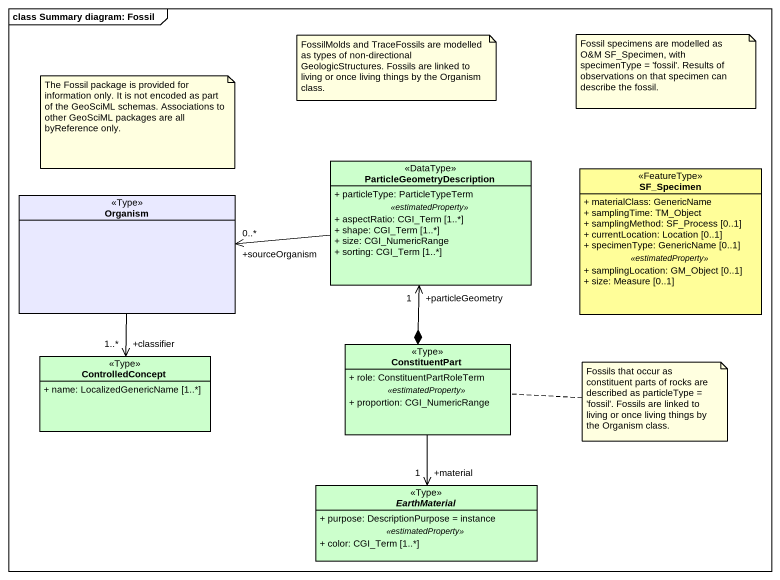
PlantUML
@startuml
mainframe class Summary diagram: Fossil
hide circle
hide empty members
skinparam classAttributeIconSize 0
class Organism <<Type>> #E9E9FF
class ParticleGeometryDescription <<DataType>> #CCFFCC {
  + particleType: ParticleTypeTerm
  .. <<estimatedProperty>> ..
  + aspectRatio: CGI_Term [1..*]
  + shape: CGI_Term [1..*]
  + size: CGI_NumericRange
  + sorting: CGI_Term [1..*]
}
class SF_Specimen <<FeatureType>> #FFFE99 {
  + materialClass: GenericName
  + samplingTime: TM_Object
  + samplingMethod: SF_Process [0..1]
  + currentLocation: Location [0..1]
  + specimenType: GenericName [0..1]
  .. <<estimatedProperty>> ..
  + samplingLocation: GM_Object [0..1]
  + size: Measure [0..1]
}
class ConstituentPart <<Type>> #CCFFCC {
  + role: ConstituentPartRoleTerm
  .. <<estimatedProperty>> ..
  + proportion: CGI_NumericRange
}
class ControlledConcept <<Type>> #CCFFCC {
  + name: LocalizedGenericName [1..*]
}
abstract class EarthMaterial <<Type>> #CCFFCC {
  + purpose: DescriptionPurpose = instance
  .. <<estimatedProperty>> ..
  + color: CGI_Term [1..*]
}
Organism --> "+classifier\n1..*" ControlledConcept
ParticleGeometryDescription -left-> "+sourceOrganism\n0..*" Organism
ConstituentPart *-up-> "+particleGeometry\n1" ParticleGeometryDescription
ConstituentPart --> "+material\n1" EarthMaterial
note as N1
  FossilMolds and TraceFossils are modelled as types of non-directional GeologicStructures. Fossils are linked to living or once living things by the Organism class.
end note
note as N2
  Fossil specimens are modelled as O&M SF_Specimen, with specimenType = 'fossil'. Results of observations on that specimen can describe the fossil.
end note
note as N3
  The Fossil package is provided for information only. It is not encoded as part of the GeoSciML schemas. Associations to other GeoSciML packages are all byReference only.
end note
note right of ConstituentPart : Fossils that occur as constituent parts of rocks are described as particleType = 'fossil'. Fossils are linked to living or once living things by the Organism class.
@enduml
